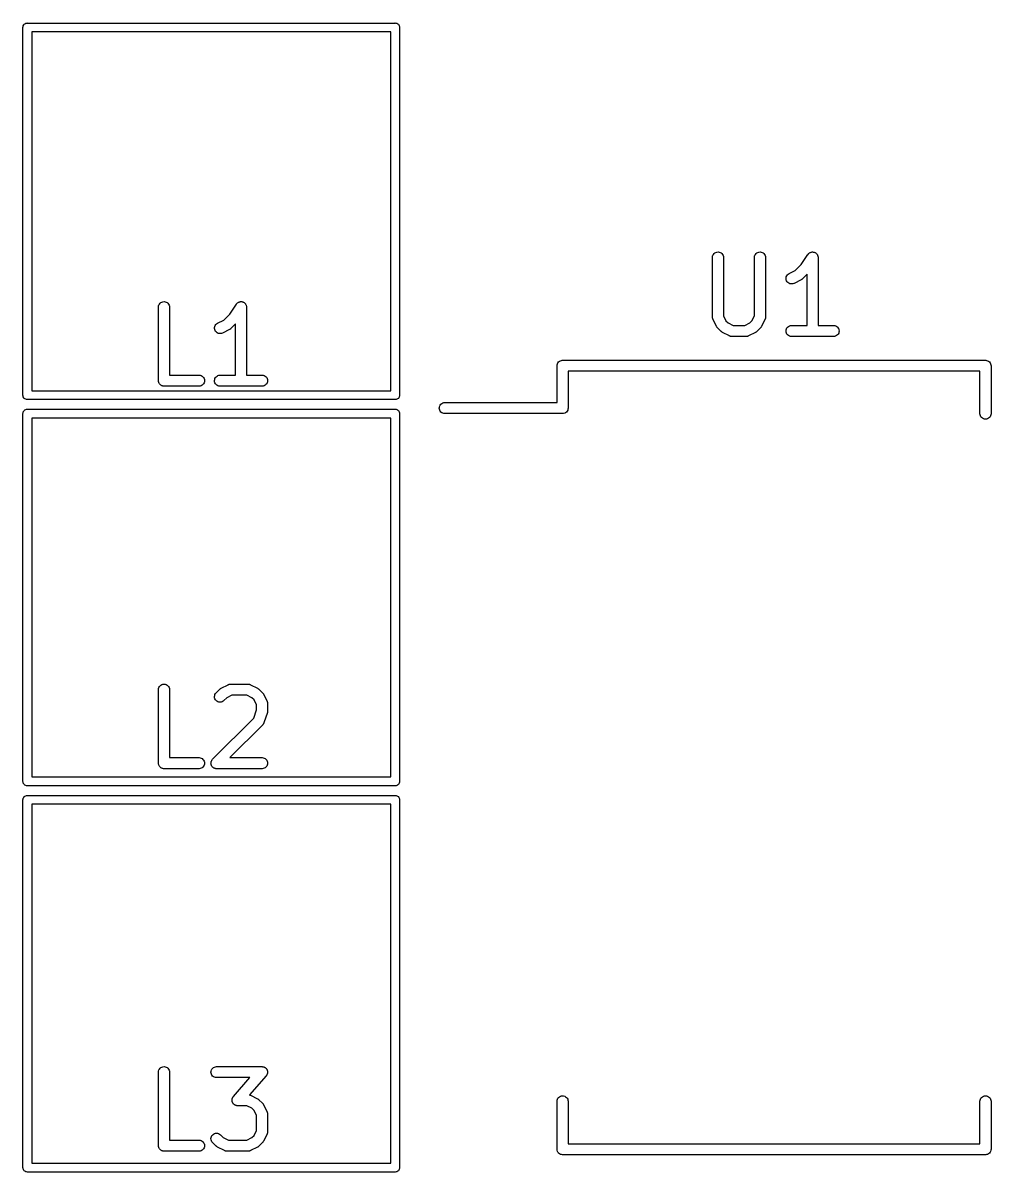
# Model space of a CAD drawing. Extents: x 99.9 to 143.6, y -108.5 to -92.2.
# Drawn here: x 121.44 to 134.6, y -107.81 to -92.19 of the extents above; entities that cross this region are included whole.
import ezdxf

# ---------------------------------------------------------------- set-up
doc = ezdxf.new("R2010")
doc.units = 0
doc.header["$MEASUREMENT"] = 0
doc.layers.add('BLACK', color=7, linetype='CONTINUOUS')

msp = doc.modelspace()

# ---------------------------------------------------------------- linework, layer by layer
at = {"layer": 'BLACK', "linetype": 'CONTINUOUS'}
for p, q in [((121.44, -92.25), (121.441, -92.2382)), ((121.44, -92.253), (121.44, -92.25)), ((121.44, -97.2471), (121.44, -92.253)), ((121.441, -92.2382), (121.444, -92.2269)), ((121.444, -92.2269), (121.45, -92.2165)), ((121.45, -92.2165), (121.457, -92.2074)), ((121.457, -92.2074), (121.467, -92.1999)), ((121.467, -92.1999), (121.477, -92.1943)), ((121.477, -92.1943), (121.488, -92.1909)), ((121.488, -92.1909), (121.497, -92.19)), ((121.497, -92.19), (121.5, -92.1897)), ((121.497, -92.19), (121.497, -92.19)), ((121.5, -92.1897), (121.503, -92.19)), ((121.503, -92.19), (126.497, -92.19)), ((121.56, -92.31), (121.56, -97.19)), ((126.44, -92.31), (121.56, -92.31)), ((126.44, -97.19), (126.44, -92.31)), ((126.497, -92.19), (126.5, -92.1897)), ((126.5, -92.1897), (126.503, -92.19)), ((126.503, -92.19), (126.503, -92.19)), ((126.503, -92.19), (126.512, -92.1909)), ((126.512, -92.1909), (126.523, -92.1943)), ((126.523, -92.1943), (126.533, -92.1999)), ((126.533, -92.1999), (126.543, -92.2074)), ((126.543, -92.2074), (126.55, -92.2165)), ((126.55, -92.2165), (126.556, -92.2269)), ((126.556, -92.2269), (126.559, -92.2382)), ((126.559, -92.2382), (126.56, -92.25)), ((126.56, -92.25), (126.56, -92.2529)), ((126.56, -92.2529), (126.56, -97.2471)), ((130.813, -95.3763), (130.815, -95.3618)), ((130.813, -95.3774), (130.813, -95.3763)), ((130.813, -96.1869), (130.813, -95.3774)), ((130.815, -95.3618), (130.819, -95.3478)), ((130.819, -95.3478), (130.826, -95.335)), ((130.826, -95.335), (130.836, -95.3238)), ((130.836, -95.3238), (130.847, -95.3146)), ((130.847, -95.3146), (130.86, -95.3078)), ((130.86, -95.3078), (130.874, -95.3037)), ((130.874, -95.3037), (130.889, -95.3024)), ((130.889, -95.3024), (130.903, -95.3039)), ((130.903, -95.3039), (130.917, -95.3082)), ((130.917, -95.3082), (130.93, -95.3152)), ((130.93, -95.3152), (130.941, -95.3245)), ((130.941, -95.3245), (130.951, -95.3359)), ((130.951, -95.3359), (130.957, -95.3488)), ((130.957, -95.3488), (130.962, -95.3628)), ((130.962, -95.3628), (130.963, -95.3774)), ((130.963, -95.3774), (130.963, -96.1692)), ((131.385, -95.3763), (131.386, -95.3618)), ((131.385, -95.3774), (131.385, -95.3763)), ((131.385, -96.1692), (131.385, -95.3774)), ((131.386, -95.3618), (131.391, -95.3478)), ((131.391, -95.3478), (131.398, -95.335)), ((131.398, -95.335), (131.407, -95.3238)), ((131.407, -95.3238), (131.418, -95.3146)), ((131.418, -95.3146), (131.431, -95.3078)), ((131.431, -95.3078), (131.445, -95.3037)), ((131.445, -95.3037), (131.46, -95.3024)), ((131.46, -95.3024), (131.475, -95.3039)), ((131.475, -95.3039), (131.489, -95.3082)), ((131.489, -95.3082), (131.501, -95.3152)), ((131.501, -95.3152), (131.513, -95.3245)), ((131.513, -95.3245), (131.522, -95.3359)), ((131.522, -95.3359), (131.529, -95.3488)), ((131.529, -95.3488), (131.533, -95.3628)), ((131.533, -95.3628), (131.535, -95.3774)), ((131.535, -95.3774), (131.535, -96.1869)), ((132.02, -95.4725), (132.111, -95.3358)), ((132.111, -95.3358), (132.112, -95.335)), ((132.112, -95.3349), (132.117, -95.3293)), ((132.112, -95.335), (132.112, -95.3349)), ((132.112, -95.335), (132.112, -95.335)), ((132.112, -95.335), (132.112, -95.335)), ((132.117, -95.3293), (132.121, -95.3238)), ((132.121, -95.3237), (132.127, -95.319)), ((132.121, -95.3238), (132.121, -95.3237)), ((132.121, -95.3238), (132.121, -95.3238)), ((132.127, -95.319), (132.133, -95.3146)), ((132.133, -95.3146), (132.14, -95.311)), ((132.133, -95.3146), (132.133, -95.3146)), ((132.133, -95.3146), (132.133, -95.3146)), ((132.14, -95.311), (132.146, -95.3078)), ((132.146, -95.3078), (132.153, -95.3057)), ((132.146, -95.3078), (132.146, -95.3078)), ((132.146, -95.3078), (132.146, -95.3078)), ((132.153, -95.3057), (132.16, -95.3037)), ((132.16, -95.3037), (132.167, -95.303)), ((132.16, -95.3037), (132.16, -95.3037)), ((132.16, -95.3037), (132.16, -95.3037)), ((132.167, -95.303), (132.174, -95.3024)), ((132.174, -95.3024), (132.174, -95.3024)), ((132.174, -95.3024), (132.182, -95.3032)), ((132.174, -95.3024), (132.174, -95.3024)), ((132.182, -95.3032), (132.189, -95.3039)), ((132.189, -95.3039), (132.189, -95.3039)), ((132.189, -95.3039), (132.189, -95.3039)), ((132.189, -95.3039), (132.196, -95.3062)), ((132.196, -95.3062), (132.203, -95.3082)), ((132.203, -95.3082), (132.203, -95.3083)), ((132.203, -95.3083), (132.203, -95.3083)), ((132.203, -95.3083), (132.21, -95.3118)), ((132.21, -95.3118), (132.216, -95.3152)), ((132.216, -95.3152), (132.216, -95.3152)), ((132.216, -95.3152), (132.216, -95.3153)), ((132.216, -95.3153), (132.221, -95.3199)), ((132.221, -95.3199), (132.227, -95.3245)), ((132.227, -95.3245), (132.227, -95.3246)), ((132.227, -95.3246), (132.227, -95.3246)), ((132.227, -95.3246), (132.232, -95.3306)), ((132.232, -95.3306), (132.236, -95.3359)), ((132.236, -95.3359), (132.236, -95.3359)), ((132.236, -95.3359), (132.236, -95.336)), ((132.236, -95.336), (132.24, -95.3429)), ((132.24, -95.3429), (132.243, -95.3488)), ((132.243, -95.3488), (132.243, -95.3489)), ((132.243, -95.3489), (132.243, -95.3489)), ((132.243, -95.3489), (132.245, -95.3561)), ((132.245, -95.3561), (132.247, -95.3628)), ((132.247, -95.3628), (132.247, -95.3629)), ((132.247, -95.3629), (132.247, -95.3629)), ((132.247, -95.3629), (132.248, -95.3703)), ((132.248, -95.3703), (132.249, -95.3774)), ((132.249, -95.3774), (132.249, -96.3024)), ((131.842, -95.6038), (131.855, -95.596)), ((131.855, -95.596), (131.939, -95.5538)), ((131.939, -95.5538), (132.02, -95.4725)), ((131.813, -95.668), (131.814, -95.6534)), ((131.816, -95.6825), (131.813, -95.668)), ((131.814, -95.6534), (131.817, -95.6391)), ((131.821, -95.6962), (131.816, -95.6825)), ((131.817, -95.6391), (131.823, -95.6258)), ((131.828, -95.7086), (131.821, -95.6962)), ((131.823, -95.6258), (131.832, -95.6139)), ((131.838, -95.7193), (131.828, -95.7086)), ((131.832, -95.6139), (131.842, -95.6038)), ((131.85, -95.7279), (131.838, -95.7193)), ((131.864, -95.734), (131.85, -95.7279)), ((131.878, -95.7374), (131.864, -95.734)), ((131.892, -95.738), (131.878, -95.7374)), ((131.907, -95.7357), (131.892, -95.738)), ((131.921, -95.7306), (131.907, -95.7357)), ((131.922, -95.7302), (131.921, -95.7306)), ((132.017, -95.6826), (131.922, -95.7302)), ((132.02, -95.6803), (132.017, -95.6826)), ((132.024, -95.6784), (132.02, -95.6803)), ((132.027, -95.6764), (132.024, -95.6784)), ((132.029, -95.6748), (132.027, -95.6764)), ((132.032, -95.6719), (132.029, -95.6748)), ((132.036, -95.6692), (132.032, -95.6719)), ((132.099, -95.6061), (132.036, -95.6685)), ((132.036, -95.6685), (132.036, -95.6692)), ((132.099, -96.3024), (132.099, -95.6061)), ((123.282, -96.0513), (123.284, -96.0368)), ((123.282, -96.0524), (123.282, -96.0513)), ((123.282, -97.0524), (123.282, -96.0524)), ((123.284, -96.0368), (123.288, -96.0228)), ((123.288, -96.0228), (123.295, -96.01)), ((123.295, -96.01), (123.305, -95.9988)), ((123.305, -95.9988), (123.316, -95.9896)), ((123.316, -95.9896), (123.329, -95.9828)), ((123.329, -95.9828), (123.343, -95.9787)), ((123.343, -95.9787), (123.358, -95.9774)), ((123.358, -95.9774), (123.372, -95.9789)), ((123.372, -95.9789), (123.386, -95.9832)), ((123.386, -95.9832), (123.399, -95.9902)), ((123.399, -95.9902), (123.41, -95.9995)), ((123.41, -95.9995), (123.42, -96.0109)), ((123.42, -96.0109), (123.426, -96.0238)), ((123.426, -96.0238), (123.431, -96.0378)), ((123.431, -96.0378), (123.432, -96.0524)), ((123.432, -96.0524), (123.432, -96.9774)), ((124.251, -96.1475), (124.342, -96.0108)), ((124.342, -96.0108), (124.343, -96.01)), ((124.343, -96.0099), (124.348, -96.0043)), ((124.343, -96.01), (124.343, -96.0099)), ((124.343, -96.01), (124.343, -96.01)), ((124.343, -96.01), (124.343, -96.01)), ((124.348, -96.0043), (124.352, -95.9988)), ((124.352, -95.9987), (124.358, -95.994)), ((124.352, -95.9988), (124.352, -95.9987)), ((124.352, -95.9988), (124.352, -95.9988)), ((124.358, -95.994), (124.364, -95.9896)), ((124.364, -95.9896), (124.371, -95.986)), ((124.364, -95.9896), (124.364, -95.9896)), ((124.364, -95.9896), (124.364, -95.9896)), ((124.371, -95.986), (124.377, -95.9828)), ((124.377, -95.9828), (124.384, -95.9807)), ((124.377, -95.9828), (124.377, -95.9828)), ((124.377, -95.9828), (124.377, -95.9828)), ((124.384, -95.9807), (124.391, -95.9787)), ((124.391, -95.9787), (124.398, -95.978)), ((124.391, -95.9787), (124.391, -95.9787)), ((124.391, -95.9787), (124.391, -95.9787)), ((124.398, -95.978), (124.405, -95.9774)), ((124.405, -95.9774), (124.405, -95.9774)), ((124.405, -95.9774), (124.413, -95.9782)), ((124.405, -95.9774), (124.405, -95.9774)), ((124.413, -95.9782), (124.42, -95.9789)), ((124.42, -95.9789), (124.42, -95.9789)), ((124.42, -95.9789), (124.42, -95.9789)), ((124.42, -95.9789), (124.427, -95.9812)), ((124.427, -95.9812), (124.434, -95.9832)), ((124.434, -95.9832), (124.434, -95.9833)), ((124.434, -95.9833), (124.434, -95.9833)), ((124.434, -95.9833), (124.44, -95.9868)), ((124.44, -95.9868), (124.447, -95.9902)), ((124.447, -95.9902), (124.447, -95.9902)), ((124.447, -95.9902), (124.447, -95.9903)), ((124.447, -95.9903), (124.452, -95.9949)), ((124.452, -95.9949), (124.458, -95.9995)), ((124.458, -95.9995), (124.458, -95.9996)), ((124.458, -95.9996), (124.458, -95.9996)), ((124.458, -95.9996), (124.463, -96.0056)), ((124.463, -96.0056), (124.467, -96.0109)), ((124.467, -96.0109), (124.467, -96.0109)), ((124.467, -96.0109), (124.467, -96.011)), ((124.467, -96.011), (124.471, -96.0179)), ((124.471, -96.0179), (124.474, -96.0238)), ((124.474, -96.0238), (124.474, -96.0239)), ((124.474, -96.0239), (124.474, -96.0239)), ((124.474, -96.0239), (124.476, -96.0311)), ((124.476, -96.0311), (124.478, -96.0378)), ((124.478, -96.0378), (124.478, -96.0379)), ((124.478, -96.0379), (124.478, -96.0379)), ((124.478, -96.0379), (124.479, -96.0453)), ((124.479, -96.0453), (124.48, -96.0524)), ((124.48, -96.0524), (124.48, -96.9774)), ((124.17, -96.2288), (124.251, -96.1475)), ((130.813, -96.1891), (130.813, -96.1869)), ((130.813, -96.1913), (130.813, -96.1891)), ((130.814, -96.1964), (130.813, -96.1913)), ((130.815, -96.2015), (130.814, -96.1964)), ((130.815, -96.2036), (130.815, -96.2015)), ((130.816, -96.2058), (130.815, -96.2036)), ((130.817, -96.2106), (130.816, -96.2058)), ((130.819, -96.2155), (130.817, -96.2106)), ((130.82, -96.2174), (130.819, -96.2155)), ((130.821, -96.2195), (130.82, -96.2174)), ((130.821, -96.2204), (130.821, -96.2195)), ((130.869, -96.3157), (130.821, -96.2204)), ((130.963, -96.1692), (130.997, -96.2377)), ((131.35, -96.2377), (131.385, -96.1692)), ((131.527, -96.2204), (131.479, -96.3157)), ((131.528, -96.2164), (131.527, -96.2184)), ((131.527, -96.2184), (131.527, -96.2204)), ((131.53, -96.2116), (131.528, -96.2164)), ((131.532, -96.2068), (131.53, -96.2116)), ((131.533, -96.2025), (131.532, -96.2046)), ((131.532, -96.2046), (131.532, -96.2068)), ((131.534, -96.1924), (131.533, -96.1974)), ((131.533, -96.1974), (131.533, -96.2025)), ((131.535, -96.188), (131.534, -96.1901)), ((131.534, -96.1901), (131.534, -96.1924)), ((131.535, -96.1869), (131.535, -96.188)), ((124.044, -96.343), (124.045, -96.3284)), ((124.047, -96.3575), (124.044, -96.343)), ((124.045, -96.3284), (124.048, -96.3141)), ((124.052, -96.3712), (124.047, -96.3575)), ((124.048, -96.3141), (124.054, -96.3008)), ((124.059, -96.3836), (124.052, -96.3712)), ((124.054, -96.3008), (124.062, -96.2889)), ((124.062, -96.2889), (124.073, -96.2788)), ((124.073, -96.2788), (124.086, -96.271)), ((124.086, -96.271), (124.17, -96.2288)), ((124.248, -96.3576), (124.153, -96.4052)), ((124.251, -96.3553), (124.248, -96.3576)), ((124.255, -96.3534), (124.251, -96.3553)), ((124.258, -96.3514), (124.255, -96.3534)), ((124.26, -96.3498), (124.258, -96.3514)), ((124.263, -96.3469), (124.26, -96.3498)), ((124.267, -96.3442), (124.263, -96.3469)), ((124.33, -96.2811), (124.267, -96.3435)), ((124.267, -96.3435), (124.267, -96.3442)), ((124.33, -96.9774), (124.33, -96.2811)), ((130.871, -96.3193), (130.869, -96.3157)), ((130.873, -96.323), (130.871, -96.3193)), ((130.875, -96.3254), (130.873, -96.323)), ((130.876, -96.3281), (130.875, -96.3254)), ((130.879, -96.3311), (130.876, -96.3281)), ((130.882, -96.3344), (130.879, -96.3311)), ((130.883, -96.3352), (130.882, -96.3344)), ((130.93, -96.3828), (130.883, -96.3352)), ((130.997, -96.2377), (131.028, -96.2681)), ((131.028, -96.2681), (131.096, -96.3024)), ((131.096, -96.3024), (131.251, -96.3024)), ((131.251, -96.3024), (131.32, -96.2681)), ((131.32, -96.2681), (131.35, -96.2377)), ((131.465, -96.3352), (131.417, -96.3828)), ((131.468, -96.3319), (131.465, -96.3352)), ((131.471, -96.3289), (131.468, -96.3319)), ((131.472, -96.3263), (131.471, -96.3289)), ((131.474, -96.3239), (131.472, -96.3263)), ((131.476, -96.3202), (131.474, -96.3239)), ((131.479, -96.3166), (131.476, -96.3202)), ((131.479, -96.3157), (131.479, -96.3166)), ((131.813, -96.3769), (131.815, -96.3623)), ((131.814, -96.3914), (131.813, -96.3769)), ((131.815, -96.3623), (131.819, -96.3483)), ((131.819, -96.3483), (131.826, -96.3354)), ((131.826, -96.3354), (131.835, -96.3242)), ((131.835, -96.3242), (131.847, -96.3149)), ((131.847, -96.3149), (131.86, -96.308)), ((131.86, -96.308), (131.874, -96.3038)), ((131.874, -96.3038), (131.888, -96.3024)), ((131.888, -96.3024), (132.099, -96.3024)), ((132.249, -96.3024), (132.46, -96.3024)), ((132.46, -96.3024), (132.461, -96.3024)), ((132.461, -96.3024), (132.475, -96.304)), ((132.475, -96.304), (132.489, -96.3084)), ((132.489, -96.3084), (132.502, -96.3155)), ((132.502, -96.3155), (132.513, -96.3249)), ((132.513, -96.3249), (132.522, -96.3363)), ((132.522, -96.3363), (132.529, -96.3493)), ((132.529, -96.3493), (132.533, -96.3633)), ((132.533, -96.3633), (132.535, -96.3779)), ((124.069, -96.3943), (124.059, -96.3836)), ((124.081, -96.4029), (124.069, -96.3943)), ((124.095, -96.409), (124.081, -96.4029)), ((124.109, -96.4124), (124.095, -96.409)), ((124.123, -96.413), (124.109, -96.4124)), ((124.138, -96.4107), (124.123, -96.413)), ((124.152, -96.4056), (124.138, -96.4107)), ((124.153, -96.4052), (124.152, -96.4056)), ((130.934, -96.3855), (130.93, -96.3828)), ((130.937, -96.3884), (130.934, -96.3855)), ((130.939, -96.3901), (130.937, -96.3884)), ((130.942, -96.3921), (130.939, -96.3901)), ((130.945, -96.3941), (130.942, -96.3921)), ((130.949, -96.3964), (130.945, -96.3941)), ((130.95, -96.3968), (130.949, -96.3964)), ((131.045, -96.4445), (130.95, -96.3968)), ((131.047, -96.4453), (131.045, -96.4445)), ((131.049, -96.4463), (131.047, -96.4453)), ((131.054, -96.4479), (131.049, -96.4463)), ((131.059, -96.4497), (131.054, -96.4479)), ((131.061, -96.4501), (131.059, -96.4497)), ((131.063, -96.4507), (131.061, -96.4501)), ((131.068, -96.4513), (131.063, -96.4507)), ((131.073, -96.4522), (131.068, -96.4513)), ((131.075, -96.4521), (131.073, -96.4522)), ((131.078, -96.4524), (131.075, -96.4521)), ((131.079, -96.4524), (131.078, -96.4524)), ((131.269, -96.4524), (131.079, -96.4524)), ((131.271, -96.4522), (131.269, -96.4524)), ((131.273, -96.4523), (131.271, -96.4522)), ((131.279, -96.4515), (131.273, -96.4523)), ((131.284, -96.451), (131.279, -96.4515)), ((131.286, -96.4503), (131.284, -96.451)), ((131.288, -96.45), (131.286, -96.4503)), ((131.293, -96.4482), (131.288, -96.45)), ((131.298, -96.4467), (131.293, -96.4482)), ((131.3, -96.4457), (131.298, -96.4467)), ((131.302, -96.4449), (131.3, -96.4457)), ((131.303, -96.4445), (131.302, -96.4449)), ((131.398, -96.3968), (131.303, -96.4445)), ((131.401, -96.3946), (131.398, -96.3968)), ((131.405, -96.3927), (131.401, -96.3946)), ((131.408, -96.3907), (131.405, -96.3927)), ((131.41, -96.3891), (131.408, -96.3907)), ((131.413, -96.3862), (131.41, -96.3891)), ((131.417, -96.3835), (131.413, -96.3862)), ((131.417, -96.3828), (131.417, -96.3835)), ((131.819, -96.4055), (131.814, -96.3914)), ((131.825, -96.4184), (131.819, -96.4055)), ((131.835, -96.4299), (131.825, -96.4184)), ((131.846, -96.4393), (131.835, -96.4299)), ((131.859, -96.4463), (131.846, -96.4393)), ((131.873, -96.4507), (131.859, -96.4463)), ((131.887, -96.4524), (131.873, -96.4507)), ((131.888, -96.4524), (131.887, -96.4524)), ((132.46, -96.4524), (131.888, -96.4524)), ((132.474, -96.451), (132.46, -96.4524)), ((132.488, -96.4467), (132.474, -96.451)), ((132.501, -96.4398), (132.488, -96.4467)), ((132.512, -96.4306), (132.501, -96.4398)), ((132.522, -96.4193), (132.512, -96.4306)), ((132.529, -96.4064), (132.522, -96.4193)), ((132.533, -96.3925), (132.529, -96.4064)), ((132.535, -96.3779), (132.533, -96.3925)), ((128.7, -96.85), (128.701, -96.8353)), ((128.701, -96.8353), (128.705, -96.8212)), ((128.705, -96.8212), (128.712, -96.8081)), ((128.712, -96.8081), (128.722, -96.7967)), ((128.722, -96.7967), (128.733, -96.7873)), ((128.733, -96.7873), (128.746, -96.7804)), ((128.746, -96.7804), (128.76, -96.7761)), ((128.76, -96.7761), (128.771, -96.775)), ((128.771, -96.775), (128.775, -96.7746)), ((128.775, -96.7746), (128.779, -96.775)), ((128.779, -96.775), (134.521, -96.775)), ((134.521, -96.775), (134.525, -96.7746)), ((134.525, -96.7746), (134.529, -96.775)), ((134.529, -96.775), (134.54, -96.7761)), ((134.54, -96.7761), (134.554, -96.7804)), ((134.554, -96.7804), (134.567, -96.7873)), ((134.567, -96.7873), (134.578, -96.7967)), ((134.578, -96.7967), (134.588, -96.8081)), ((134.588, -96.8081), (134.595, -96.8212)), ((134.595, -96.8212), (134.599, -96.8353)), ((134.599, -96.8353), (134.6, -96.85)), ((123.432, -96.9774), (123.833, -96.9774)), ((123.833, -96.9774), (123.834, -96.9774)), ((123.834, -96.9774), (123.849, -96.979)), ((123.849, -96.979), (123.863, -96.9834)), ((123.863, -96.9834), (123.876, -96.9905)), ((123.876, -96.9905), (123.887, -96.9999)), ((123.887, -96.9999), (123.896, -97.0113)), ((124.057, -97.0104), (124.066, -96.9992)), ((124.066, -96.9992), (124.078, -96.9899)), ((124.078, -96.9899), (124.09, -96.983)), ((124.09, -96.983), (124.104, -96.9788)), ((124.104, -96.9788), (124.119, -96.9774)), ((124.119, -96.9774), (124.33, -96.9774)), ((124.48, -96.9774), (124.69, -96.9774)), ((124.69, -96.9774), (124.692, -96.9774)), ((124.692, -96.9774), (124.706, -96.979)), ((124.706, -96.979), (124.72, -96.9834)), ((124.72, -96.9834), (124.733, -96.9905)), ((124.733, -96.9905), (124.744, -96.9999)), ((124.744, -96.9999), (124.753, -97.0113)), ((128.7, -96.8537), (128.7, -96.85)), ((128.7, -97.35), (128.7, -96.8537)), ((134.45, -96.925), (128.85, -96.925)), ((128.85, -96.925), (128.85, -97.4213)), ((134.45, -97.5037), (134.45, -96.925)), ((134.6, -96.85), (134.6, -96.8537)), ((134.6, -96.8537), (134.6, -97.5037)), ((123.283, -97.0594), (123.282, -97.0524)), ((123.283, -97.0664), (123.283, -97.0594)), ((123.284, -97.0667), (123.283, -97.0664)), ((123.284, -97.0669), (123.284, -97.0667)), ((123.286, -97.0737), (123.284, -97.0669)), ((123.288, -97.0805), (123.286, -97.0737)), ((123.288, -97.0807), (123.288, -97.0805)), ((123.288, -97.081), (123.288, -97.0807)), ((123.291, -97.0872), (123.288, -97.081)), ((123.294, -97.0934), (123.291, -97.0872)), ((123.295, -97.0937), (123.294, -97.0934)), ((123.295, -97.0939), (123.295, -97.0937)), ((123.299, -97.0994), (123.295, -97.0939)), ((123.304, -97.1049), (123.299, -97.0994)), ((123.304, -97.105), (123.304, -97.1049)), ((123.304, -97.1052), (123.304, -97.105)), ((123.309, -97.1097), (123.304, -97.1052)), ((123.315, -97.1143), (123.309, -97.1097)), ((123.315, -97.1144), (123.315, -97.1143)), ((123.315, -97.1146), (123.315, -97.1144)), ((123.321, -97.1179), (123.315, -97.1146)), ((123.328, -97.1213), (123.321, -97.1179)), ((123.328, -97.1214), (123.328, -97.1213)), ((123.328, -97.1215), (123.328, -97.1214)), ((123.335, -97.1236), (123.328, -97.1215)), ((123.342, -97.1257), (123.335, -97.1236)), ((123.342, -97.1258), (123.342, -97.1257)), ((123.349, -97.1266), (123.342, -97.1258)), ((123.342, -97.1258), (123.342, -97.1258)), ((123.356, -97.1274), (123.349, -97.1266)), ((123.357, -97.1274), (123.356, -97.1274)), ((123.833, -97.1274), (123.357, -97.1274)), ((123.357, -97.1274), (123.357, -97.1274)), ((123.357, -97.1274), (123.357, -97.1274)), ((123.357, -97.1274), (123.357, -97.1274)), ((123.848, -97.126), (123.833, -97.1274)), ((123.862, -97.1217), (123.848, -97.126)), ((123.875, -97.1148), (123.862, -97.1217)), ((123.886, -97.1056), (123.875, -97.1148)), ((123.896, -97.0943), (123.886, -97.1056)), ((123.896, -97.0113), (123.903, -97.0243)), ((123.902, -97.0814), (123.896, -97.0943)), ((123.907, -97.0675), (123.902, -97.0814)), ((123.903, -97.0243), (123.907, -97.0383)), ((123.907, -97.0383), (123.908, -97.0529)), ((123.908, -97.0529), (123.907, -97.0675)), ((124.044, -97.0519), (124.046, -97.0373)), ((124.045, -97.0664), (124.044, -97.0519)), ((124.05, -97.0805), (124.045, -97.0664)), ((124.046, -97.0373), (124.05, -97.0233)), ((124.05, -97.0233), (124.057, -97.0104)), ((124.056, -97.0934), (124.05, -97.0805)), ((124.065, -97.1049), (124.056, -97.0934)), ((124.077, -97.1143), (124.065, -97.1049)), ((124.09, -97.1213), (124.077, -97.1143)), ((124.103, -97.1257), (124.09, -97.1213)), ((124.118, -97.1274), (124.103, -97.1257)), ((124.119, -97.1274), (124.118, -97.1274)), ((124.69, -97.1274), (124.119, -97.1274)), ((124.705, -97.126), (124.69, -97.1274)), ((124.719, -97.1217), (124.705, -97.126)), ((124.732, -97.1148), (124.719, -97.1217)), ((124.743, -97.1056), (124.732, -97.1148)), ((124.753, -97.0943), (124.743, -97.1056)), ((124.753, -97.0113), (124.76, -97.0243)), ((124.76, -97.0814), (124.753, -97.0943)), ((124.76, -97.0243), (124.764, -97.0383)), ((124.764, -97.0675), (124.76, -97.0814)), ((124.764, -97.0383), (124.765, -97.0529)), ((124.765, -97.0529), (124.764, -97.0675)), ((121.44, -97.25), (121.44, -97.2471)), ((121.441, -97.2618), (121.44, -97.25)), ((121.444, -97.2731), (121.441, -97.2618)), ((121.45, -97.2835), (121.444, -97.2731)), ((121.457, -97.2926), (121.45, -97.2835)), ((121.467, -97.3001), (121.457, -97.2926)), ((121.477, -97.3057), (121.467, -97.3001)), ((121.488, -97.3091), (121.477, -97.3057)), ((121.5, -97.3103), (121.488, -97.3091)), ((121.503, -97.31), (121.5, -97.3103)), ((126.497, -97.31), (121.503, -97.31)), ((121.56, -97.19), (126.44, -97.19)), ((126.5, -97.3103), (126.497, -97.31)), ((126.512, -97.3091), (126.5, -97.3103)), ((126.523, -97.3057), (126.512, -97.3091)), ((126.533, -97.3001), (126.523, -97.3057)), ((126.543, -97.2926), (126.533, -97.3001)), ((126.55, -97.2835), (126.543, -97.2926)), ((126.556, -97.2731), (126.55, -97.2835)), ((126.559, -97.2618), (126.556, -97.2731)), ((126.56, -97.2529), (126.559, -97.2618)), ((126.56, -97.2471), (126.56, -97.25)), ((126.56, -97.25), (126.56, -97.2529)), ((126.56, -97.2529), (126.56, -97.2529)), ((121.444, -97.4769), (121.45, -97.4665)), ((121.45, -97.4665), (121.457, -97.4574)), ((121.457, -97.4574), (121.467, -97.4499)), ((121.467, -97.4499), (121.477, -97.4443)), ((121.477, -97.4443), (121.488, -97.4409)), ((121.488, -97.4409), (121.497, -97.44)), ((121.497, -97.44), (121.5, -97.4397)), ((121.497, -97.44), (121.497, -97.44)), ((121.5, -97.4397), (121.503, -97.44)), ((121.503, -97.44), (126.497, -97.44)), ((126.497, -97.44), (126.5, -97.4397)), ((126.5, -97.4397), (126.503, -97.44)), ((126.503, -97.44), (126.503, -97.44)), ((126.503, -97.44), (126.512, -97.4409)), ((126.512, -97.4409), (126.523, -97.4443)), ((126.523, -97.4443), (126.533, -97.4499)), ((126.533, -97.4499), (126.543, -97.4574)), ((126.543, -97.4574), (126.55, -97.4665)), ((126.55, -97.4665), (126.556, -97.4769)), ((127.1, -97.425), (127.101, -97.4103)), ((127.101, -97.4397), (127.1, -97.425)), ((127.101, -97.4103), (127.105, -97.3962)), ((127.105, -97.4538), (127.101, -97.4397)), ((127.105, -97.3962), (127.112, -97.3831)), ((127.112, -97.4669), (127.105, -97.4538)), ((127.112, -97.3831), (127.122, -97.3717)), ((127.122, -97.4783), (127.112, -97.4669)), ((127.122, -97.3717), (127.133, -97.3623)), ((127.133, -97.3623), (127.146, -97.3554)), ((127.146, -97.3554), (127.16, -97.3511)), ((127.16, -97.3511), (127.171, -97.35)), ((127.171, -97.35), (128.7, -97.35)), ((128.838, -97.4669), (128.828, -97.4783)), ((128.845, -97.4538), (128.838, -97.4669)), ((128.849, -97.4397), (128.845, -97.4538)), ((128.85, -97.425), (128.849, -97.4397)), ((128.85, -97.4213), (128.85, -97.425)), ((121.44, -97.5), (121.441, -97.4882)), ((121.44, -97.503), (121.44, -97.5)), ((121.44, -102.497), (121.44, -97.503)), ((121.441, -97.4882), (121.444, -97.4769)), ((121.56, -97.56), (121.56, -102.44)), ((126.44, -97.56), (121.56, -97.56)), ((126.44, -102.44), (126.44, -97.56)), ((126.556, -97.4769), (126.559, -97.4882)), ((126.559, -97.4882), (126.56, -97.5)), ((126.56, -97.5), (126.56, -97.5029)), ((126.56, -97.5029), (126.56, -102.497)), ((127.133, -97.4877), (127.122, -97.4783)), ((127.146, -97.4946), (127.133, -97.4877)), ((127.16, -97.4989), (127.146, -97.4946)), ((127.171, -97.5), (127.16, -97.4989)), ((128.771, -97.5), (127.171, -97.5)), ((128.775, -97.5004), (128.771, -97.5)), ((128.779, -97.5), (128.775, -97.5004)), ((128.79, -97.4989), (128.779, -97.5)), ((128.804, -97.4946), (128.79, -97.4989)), ((128.817, -97.4877), (128.804, -97.4946)), ((128.828, -97.4783), (128.817, -97.4877)), ((134.451, -97.5147), (134.45, -97.5037)), ((134.455, -97.5288), (134.451, -97.5147)), ((134.462, -97.5419), (134.455, -97.5288)), ((134.472, -97.5533), (134.462, -97.5419)), ((134.483, -97.5627), (134.472, -97.5533)), ((134.496, -97.5696), (134.483, -97.5627)), ((134.51, -97.5739), (134.496, -97.5696)), ((134.525, -97.5754), (134.51, -97.5739)), ((134.54, -97.5739), (134.525, -97.5754)), ((134.554, -97.5696), (134.54, -97.5739)), ((134.567, -97.5627), (134.554, -97.5696)), ((134.578, -97.5533), (134.567, -97.5627)), ((134.588, -97.5419), (134.578, -97.5533)), ((134.595, -97.5288), (134.588, -97.5419)), ((134.599, -97.5147), (134.595, -97.5288)), ((134.6, -97.5037), (134.599, -97.5147)), ((123.288, -101.223), (123.295, -101.21)), ((123.295, -101.21), (123.305, -101.199)), ((123.305, -101.199), (123.316, -101.19)), ((123.316, -101.19), (123.329, -101.183)), ((123.329, -101.183), (123.343, -101.179)), ((123.343, -101.179), (123.358, -101.177)), ((123.358, -101.177), (123.372, -101.179)), ((123.372, -101.179), (123.386, -101.183)), ((123.386, -101.183), (123.399, -101.19)), ((123.399, -101.19), (123.41, -101.2)), ((123.41, -101.2), (123.42, -101.211)), ((123.42, -101.211), (123.426, -101.224)), ((124.133, -101.233), (124.228, -101.185)), ((124.228, -101.185), (124.229, -101.185)), ((124.229, -101.185), (124.231, -101.184)), ((124.231, -101.184), (124.233, -101.183)), ((124.233, -101.183), (124.238, -101.182)), ((124.238, -101.182), (124.243, -101.18)), ((124.243, -101.18), (124.245, -101.179)), ((124.245, -101.179), (124.247, -101.179)), ((124.247, -101.179), (124.252, -101.178)), ((124.252, -101.178), (124.258, -101.178)), ((124.258, -101.178), (124.26, -101.178)), ((124.26, -101.178), (124.262, -101.177)), ((124.262, -101.177), (124.5, -101.177)), ((124.5, -101.177), (124.501, -101.177)), ((124.501, -101.177), (124.503, -101.178)), ((124.503, -101.178), (124.505, -101.178)), ((124.505, -101.178), (124.511, -101.178)), ((124.511, -101.178), (124.516, -101.179)), ((124.516, -101.179), (124.518, -101.18)), ((124.518, -101.18), (124.52, -101.18)), ((124.52, -101.18), (124.525, -101.182)), ((124.525, -101.182), (124.53, -101.183)), ((124.53, -101.183), (124.531, -101.185)), ((124.531, -101.185), (124.534, -101.185)), ((124.534, -101.185), (124.629, -101.233)), ((123.282, -101.251), (123.284, -101.237)), ((123.282, -101.252), (123.282, -101.251)), ((123.282, -102.252), (123.282, -101.252)), ((123.284, -101.237), (123.288, -101.223)), ((123.426, -101.224), (123.431, -101.238)), ((123.431, -101.238), (123.432, -101.252)), ((123.432, -101.252), (123.432, -102.177)), ((124.044, -101.347), (124.046, -101.333)), ((124.045, -101.362), (124.044, -101.347)), ((124.05, -101.376), (124.045, -101.362)), ((124.046, -101.333), (124.05, -101.319)), ((124.05, -101.319), (124.057, -101.306)), ((124.057, -101.306), (124.066, -101.295)), ((124.066, -101.295), (124.114, -101.247)), ((124.114, -101.246), (124.118, -101.244)), ((124.114, -101.247), (124.114, -101.246)), ((124.118, -101.244), (124.121, -101.241)), ((124.121, -101.241), (124.123, -101.239)), ((124.123, -101.239), (124.126, -101.237)), ((124.126, -101.237), (124.13, -101.235)), ((124.13, -101.235), (124.133, -101.233)), ((124.211, -101.362), (124.172, -101.401)), ((124.28, -101.327), (124.211, -101.362)), ((124.482, -101.327), (124.28, -101.327)), ((124.551, -101.362), (124.482, -101.327)), ((124.581, -101.392), (124.551, -101.362)), ((124.629, -101.233), (124.63, -101.233)), ((124.63, -101.233), (124.633, -101.236)), ((124.633, -101.236), (124.637, -101.238)), ((124.637, -101.238), (124.639, -101.24)), ((124.639, -101.24), (124.642, -101.241)), ((124.642, -101.241), (124.645, -101.244)), ((124.645, -101.244), (124.648, -101.247)), ((124.648, -101.247), (124.696, -101.295)), ((124.696, -101.295), (124.697, -101.295)), ((124.697, -101.295), (124.699, -101.299)), ((124.699, -101.299), (124.702, -101.302)), ((124.702, -101.302), (124.704, -101.304)), ((124.704, -101.304), (124.706, -101.307)), ((124.706, -101.307), (124.708, -101.311)), ((124.708, -101.311), (124.71, -101.314)), ((124.71, -101.314), (124.758, -101.409)), ((124.056, -101.389), (124.05, -101.376)), ((124.066, -101.4), (124.056, -101.389)), ((124.077, -101.41), (124.066, -101.4)), ((124.09, -101.417), (124.077, -101.41)), ((124.104, -101.421), (124.09, -101.417)), ((124.118, -101.423), (124.104, -101.421)), ((124.133, -101.421), (124.118, -101.423)), ((124.147, -101.417), (124.133, -101.421)), ((124.16, -101.411), (124.147, -101.417)), ((124.171, -101.401), (124.16, -101.411)), ((124.172, -101.401), (124.171, -101.401)), ((124.577, -101.64), (124.615, -101.526)), ((124.615, -101.461), (124.581, -101.392)), ((124.615, -101.526), (124.615, -101.461)), ((124.758, -101.409), (124.758, -101.41)), ((124.758, -101.41), (124.759, -101.412)), ((124.759, -101.412), (124.76, -101.414)), ((124.76, -101.414), (124.761, -101.419)), ((124.761, -101.419), (124.763, -101.424)), ((124.763, -101.424), (124.763, -101.426)), ((124.763, -101.426), (124.764, -101.428)), ((124.764, -101.428), (124.765, -101.433)), ((124.765, -101.433), (124.765, -101.438)), ((124.765, -101.438), (124.765, -101.441)), ((124.765, -101.441), (124.765, -101.443)), ((124.765, -101.443), (124.765, -101.538)), ((124.018, -102.199), (124.577, -101.64)), ((124.762, -101.562), (124.714, -101.705)), ((124.763, -101.558), (124.762, -101.562)), ((124.764, -101.554), (124.763, -101.558)), ((124.765, -101.548), (124.764, -101.551)), ((124.764, -101.551), (124.764, -101.554)), ((124.765, -101.538), (124.765, -101.539)), ((124.765, -101.539), (124.765, -101.543)), ((124.765, -101.543), (124.765, -101.548)), ((124.696, -101.734), (124.252, -102.177)), ((124.697, -101.732), (124.696, -101.734)), ((124.699, -101.731), (124.697, -101.732)), ((124.702, -101.727), (124.699, -101.731)), ((124.705, -101.723), (124.702, -101.727)), ((124.706, -101.721), (124.705, -101.723)), ((124.708, -101.719), (124.706, -101.721)), ((124.71, -101.714), (124.708, -101.719)), ((124.712, -101.71), (124.71, -101.714)), ((124.713, -101.708), (124.712, -101.71)), ((124.714, -101.706), (124.713, -101.708)), ((124.714, -101.705), (124.714, -101.706)), ((123.283, -102.259), (123.282, -102.252)), ((123.283, -102.266), (123.283, -102.259)), ((123.284, -102.267), (123.283, -102.266)), ((123.286, -102.274), (123.284, -102.267)), ((123.284, -102.267), (123.284, -102.267)), ((123.288, -102.28), (123.286, -102.274)), ((123.288, -102.281), (123.288, -102.28)), ((123.291, -102.287), (123.288, -102.281)), ((123.288, -102.281), (123.288, -102.281)), ((123.294, -102.293), (123.291, -102.287)), ((123.295, -102.294), (123.294, -102.293)), ((123.299, -102.299), (123.295, -102.294)), ((123.295, -102.294), (123.295, -102.294)), ((123.304, -102.305), (123.299, -102.299)), ((123.309, -102.31), (123.304, -102.305)), ((123.304, -102.305), (123.304, -102.305)), ((123.304, -102.305), (123.304, -102.305)), ((123.315, -102.314), (123.309, -102.31)), ((123.432, -102.177), (123.833, -102.177)), ((123.833, -102.177), (123.834, -102.177)), ((123.834, -102.177), (123.849, -102.179)), ((123.849, -102.179), (123.863, -102.183)), ((123.863, -102.183), (123.876, -102.19)), ((123.886, -102.306), (123.875, -102.315)), ((123.876, -102.19), (123.887, -102.2)), ((123.896, -102.294), (123.886, -102.306)), ((123.887, -102.2), (123.896, -102.211)), ((123.896, -102.211), (123.903, -102.224)), ((123.902, -102.281), (123.896, -102.294)), ((123.907, -102.267), (123.902, -102.281)), ((123.903, -102.224), (123.907, -102.238)), ((123.907, -102.238), (123.908, -102.253)), ((123.908, -102.253), (123.907, -102.267)), ((123.996, -102.252), (123.997, -102.245)), ((123.997, -102.259), (123.996, -102.252)), ((123.996, -102.252), (123.996, -102.252)), ((123.996, -102.252), (123.996, -102.252)), ((123.997, -102.245), (123.998, -102.238)), ((123.998, -102.266), (123.997, -102.259)), ((123.998, -102.237), (124, -102.23)), ((123.998, -102.238), (123.998, -102.237)), ((123.998, -102.237), (123.998, -102.237)), ((123.998, -102.267), (123.998, -102.266)), ((124, -102.274), (123.998, -102.267)), ((123.998, -102.267), (123.998, -102.267)), ((124, -102.23), (124.002, -102.224)), ((124.002, -102.28), (124, -102.274)), ((124.002, -102.223), (124.006, -102.217)), ((124.002, -102.224), (124.002, -102.223)), ((124.002, -102.223), (124.002, -102.223)), ((124.002, -102.281), (124.002, -102.28)), ((124.005, -102.287), (124.002, -102.281)), ((124.002, -102.281), (124.002, -102.281)), ((124.009, -102.293), (124.005, -102.287)), ((124.006, -102.217), (124.009, -102.211)), ((124.009, -102.21), (124.014, -102.205)), ((124.009, -102.211), (124.009, -102.21)), ((124.009, -102.211), (124.009, -102.211)), ((124.009, -102.294), (124.009, -102.293)), ((124.013, -102.299), (124.009, -102.294)), ((124.009, -102.294), (124.009, -102.294)), ((124.018, -102.305), (124.013, -102.299)), ((124.014, -102.205), (124.018, -102.199)), ((124.024, -102.31), (124.018, -102.305)), ((124.018, -102.305), (124.018, -102.305)), ((124.018, -102.305), (124.018, -102.305)), ((124.029, -102.314), (124.024, -102.31)), ((124.252, -102.177), (124.69, -102.177)), ((124.69, -102.177), (124.692, -102.177)), ((124.692, -102.177), (124.706, -102.179)), ((124.706, -102.179), (124.72, -102.183)), ((124.72, -102.183), (124.733, -102.19)), ((124.743, -102.306), (124.732, -102.315)), ((124.733, -102.19), (124.744, -102.2)), ((124.753, -102.294), (124.743, -102.306)), ((124.744, -102.2), (124.753, -102.211)), ((124.753, -102.211), (124.76, -102.224)), ((124.76, -102.281), (124.753, -102.294)), ((124.76, -102.224), (124.764, -102.238)), ((124.764, -102.267), (124.76, -102.281)), ((124.764, -102.238), (124.765, -102.253)), ((124.765, -102.253), (124.764, -102.267)), ((121.56, -102.44), (126.44, -102.44)), ((123.315, -102.315), (123.315, -102.314)), ((123.315, -102.314), (123.315, -102.314)), ((123.321, -102.318), (123.315, -102.315)), ((123.328, -102.321), (123.321, -102.318)), ((123.328, -102.322), (123.328, -102.321)), ((123.328, -102.321), (123.328, -102.321)), ((123.335, -102.324), (123.328, -102.322)), ((123.342, -102.326), (123.335, -102.324)), ((123.349, -102.327), (123.342, -102.326)), ((123.342, -102.326), (123.342, -102.326)), ((123.342, -102.326), (123.342, -102.326)), ((123.356, -102.327), (123.349, -102.327)), ((123.357, -102.327), (123.356, -102.327)), ((123.833, -102.327), (123.357, -102.327)), ((123.357, -102.327), (123.357, -102.327)), ((123.357, -102.327), (123.357, -102.327)), ((123.357, -102.327), (123.357, -102.327)), ((123.848, -102.326), (123.833, -102.327)), ((123.862, -102.322), (123.848, -102.326)), ((123.875, -102.315), (123.862, -102.322)), ((124.036, -102.318), (124.029, -102.314)), ((124.029, -102.314), (124.029, -102.314)), ((124.029, -102.314), (124.029, -102.314)), ((124.042, -102.321), (124.036, -102.318)), ((124.049, -102.324), (124.042, -102.321)), ((124.042, -102.321), (124.042, -102.321)), ((124.042, -102.321), (124.042, -102.321)), ((124.056, -102.326), (124.049, -102.324)), ((124.063, -102.327), (124.056, -102.326)), ((124.056, -102.326), (124.056, -102.326)), ((124.056, -102.326), (124.056, -102.326)), ((124.07, -102.327), (124.063, -102.327)), ((124.071, -102.327), (124.07, -102.327)), ((124.69, -102.327), (124.071, -102.327)), ((124.071, -102.327), (124.071, -102.327)), ((124.071, -102.327), (124.071, -102.327)), ((124.071, -102.327), (124.071, -102.327)), ((124.705, -102.326), (124.69, -102.327)), ((124.719, -102.322), (124.705, -102.326)), ((124.732, -102.315), (124.719, -102.322)), ((121.44, -102.5), (121.44, -102.497)), ((121.441, -102.512), (121.44, -102.5)), ((121.444, -102.523), (121.441, -102.512)), ((121.447, -102.529), (121.444, -102.523)), ((121.45, -102.533), (121.447, -102.529)), ((121.457, -102.543), (121.45, -102.533)), ((121.467, -102.55), (121.457, -102.543)), ((121.477, -102.556), (121.467, -102.55)), ((121.488, -102.559), (121.477, -102.556)), ((121.5, -102.56), (121.488, -102.559)), ((121.503, -102.56), (121.5, -102.56)), ((126.497, -102.56), (121.503, -102.56)), ((126.5, -102.56), (126.497, -102.56)), ((126.512, -102.559), (126.5, -102.56)), ((126.523, -102.556), (126.512, -102.559)), ((126.533, -102.55), (126.523, -102.556)), ((126.543, -102.543), (126.533, -102.55)), ((126.55, -102.533), (126.543, -102.543)), ((126.556, -102.523), (126.55, -102.533)), ((126.559, -102.512), (126.556, -102.523)), ((126.56, -102.503), (126.559, -102.512)), ((126.56, -102.497), (126.56, -102.5)), ((126.56, -102.5), (126.56, -102.503)), ((126.56, -102.503), (126.56, -102.503)), ((121.44, -102.75), (121.441, -102.738)), ((121.44, -102.753), (121.44, -102.75)), ((121.44, -107.747), (121.44, -102.753)), ((121.441, -102.738), (121.444, -102.727)), ((121.444, -102.727), (121.45, -102.717)), ((121.45, -102.717), (121.457, -102.707)), ((121.457, -102.707), (121.467, -102.7)), ((121.467, -102.7), (121.477, -102.694)), ((121.477, -102.694), (121.488, -102.691)), ((121.488, -102.691), (121.497, -102.69)), ((121.497, -102.69), (121.497, -102.69)), ((121.497, -102.69), (121.5, -102.69)), ((121.5, -102.69), (121.503, -102.69)), ((121.503, -102.69), (126.497, -102.69)), ((126.497, -102.69), (126.5, -102.69)), ((126.5, -102.69), (126.503, -102.69)), ((126.503, -102.69), (126.503, -102.69)), ((126.503, -102.69), (126.512, -102.691)), ((126.512, -102.691), (126.523, -102.694)), ((126.523, -102.694), (126.533, -102.7)), ((126.533, -102.7), (126.543, -102.707)), ((126.543, -102.707), (126.55, -102.717)), ((126.55, -102.717), (126.556, -102.727)), ((126.556, -102.727), (126.559, -102.738)), ((126.559, -102.738), (126.56, -102.75)), ((126.56, -102.75), (126.56, -102.753)), ((126.56, -102.753), (126.56, -107.747)), ((121.56, -102.81), (121.56, -107.69)), ((126.44, -102.81), (121.56, -102.81)), ((126.44, -107.69), (126.44, -102.81)), ((123.282, -106.451), (123.284, -106.437)), ((123.282, -106.452), (123.282, -106.451)), ((123.282, -107.452), (123.282, -106.452)), ((123.284, -106.437), (123.288, -106.423)), ((123.288, -106.423), (123.295, -106.41)), ((123.295, -106.41), (123.305, -106.399)), ((123.305, -106.399), (123.316, -106.39)), ((123.316, -106.39), (123.329, -106.383)), ((123.329, -106.383), (123.343, -106.379)), ((123.343, -106.379), (123.358, -106.377)), ((123.358, -106.377), (123.372, -106.379)), ((123.372, -106.379), (123.386, -106.383)), ((123.386, -106.383), (123.399, -106.39)), ((123.399, -106.39), (123.41, -106.4)), ((123.41, -106.4), (123.42, -106.411)), ((123.42, -106.411), (123.426, -106.424)), ((123.426, -106.424), (123.431, -106.438)), ((123.431, -106.438), (123.432, -106.452)), ((123.432, -106.452), (123.432, -107.377)), ((123.996, -106.452), (123.998, -106.437)), ((123.998, -106.466), (123.996, -106.452)), ((123.998, -106.437), (124.002, -106.423)), ((124.002, -106.48), (123.998, -106.466)), ((124.002, -106.423), (124.009, -106.41)), ((124.009, -106.493), (124.002, -106.48)), ((124.009, -106.41), (124.019, -106.399)), ((124.018, -106.505), (124.009, -106.493)), ((124.029, -106.514), (124.018, -106.505)), ((124.019, -106.399), (124.03, -106.39)), ((124.042, -106.521), (124.029, -106.514)), ((124.03, -106.39), (124.043, -106.383)), ((124.056, -106.526), (124.042, -106.521)), ((124.043, -106.383), (124.057, -106.379)), ((124.07, -106.527), (124.056, -106.526)), ((124.057, -106.379), (124.071, -106.377)), ((124.071, -106.527), (124.07, -106.527)), ((124.071, -106.377), (124.69, -106.377)), ((124.525, -106.527), (124.071, -106.527)), ((124.301, -106.784), (124.525, -106.527)), ((124.747, -106.502), (124.52, -106.761)), ((124.69, -106.377), (124.692, -106.377)), ((124.692, -106.377), (124.696, -106.378)), ((124.696, -106.378), (124.701, -106.378)), ((124.701, -106.378), (124.703, -106.379)), ((124.703, -106.379), (124.706, -106.379)), ((124.706, -106.379), (124.711, -106.38)), ((124.711, -106.38), (124.715, -106.382)), ((124.715, -106.382), (124.718, -106.383)), ((124.718, -106.383), (124.72, -106.383)), ((124.72, -106.383), (124.724, -106.386)), ((124.724, -106.386), (124.728, -106.388)), ((124.728, -106.388), (124.731, -106.389)), ((124.731, -106.389), (124.733, -106.39)), ((124.733, -106.39), (124.736, -106.394)), ((124.736, -106.394), (124.74, -106.396)), ((124.74, -106.396), (124.742, -106.398)), ((124.742, -106.398), (124.744, -106.4)), ((124.744, -106.4), (124.747, -106.404)), ((124.747, -106.404), (124.75, -106.407)), ((124.75, -106.498), (124.747, -106.502)), ((124.75, -106.407), (124.752, -106.409)), ((124.753, -106.494), (124.75, -106.498)), ((124.752, -106.409), (124.753, -106.411)), ((124.753, -106.411), (124.755, -106.415)), ((124.754, -106.492), (124.753, -106.494)), ((124.755, -106.49), (124.754, -106.492)), ((124.755, -106.415), (124.758, -106.419)), ((124.757, -106.486), (124.755, -106.49)), ((124.76, -106.481), (124.757, -106.486)), ((124.758, -106.419), (124.759, -106.422)), ((124.759, -106.422), (124.76, -106.424)), ((124.76, -106.424), (124.761, -106.429)), ((124.761, -106.477), (124.76, -106.479)), ((124.76, -106.479), (124.76, -106.481)), ((124.761, -106.429), (124.763, -106.433)), ((124.763, -106.472), (124.761, -106.477)), ((124.763, -106.433), (124.763, -106.436)), ((124.763, -106.436), (124.764, -106.438)), ((124.764, -106.467), (124.763, -106.472)), ((124.764, -106.438), (124.765, -106.443)), ((124.765, -106.462), (124.764, -106.465)), ((124.764, -106.465), (124.764, -106.467)), ((124.765, -106.443), (124.765, -106.448)), ((124.765, -106.448), (124.765, -106.45)), ((124.765, -106.45), (124.765, -106.453)), ((124.765, -106.453), (124.765, -106.458)), ((124.765, -106.458), (124.765, -106.462)), ((124.282, -106.833), (124.283, -106.828)), ((124.282, -106.835), (124.282, -106.833)), ((124.282, -106.838), (124.282, -106.835)), ((124.283, -106.843), (124.282, -106.838)), ((124.283, -106.821), (124.284, -106.818)), ((124.283, -106.823), (124.283, -106.821)), ((124.283, -106.828), (124.283, -106.823)), ((124.284, -106.818), (124.285, -106.814)), ((124.285, -106.814), (124.286, -106.809)), ((124.286, -106.809), (124.287, -106.807)), ((124.287, -106.807), (124.288, -106.804)), ((124.288, -106.804), (124.29, -106.8)), ((124.29, -106.8), (124.292, -106.796)), ((124.292, -106.796), (124.294, -106.794)), ((124.294, -106.794), (124.295, -106.791)), ((124.295, -106.791), (124.298, -106.788)), ((124.298, -106.788), (124.301, -106.784)), ((124.52, -106.761), (124.525, -106.763)), ((124.525, -106.763), (124.53, -106.764)), ((124.53, -106.764), (124.531, -106.765)), ((124.531, -106.765), (124.534, -106.766)), ((124.534, -106.766), (124.629, -106.814)), ((124.629, -106.814), (124.63, -106.814)), ((124.63, -106.814), (124.633, -106.817)), ((124.633, -106.817), (124.637, -106.819)), ((124.637, -106.819), (124.639, -106.821)), ((124.639, -106.821), (124.642, -106.822)), ((124.642, -106.822), (124.645, -106.825)), ((124.645, -106.825), (124.648, -106.828)), ((124.648, -106.828), (124.696, -106.876)), ((128.7, -106.846), (128.701, -106.835)), ((128.701, -106.835), (128.705, -106.821)), ((128.705, -106.821), (128.712, -106.808)), ((128.712, -106.808), (128.722, -106.797)), ((128.722, -106.797), (128.733, -106.787)), ((128.733, -106.787), (128.746, -106.78)), ((128.746, -106.78), (128.76, -106.776)), ((128.76, -106.776), (128.775, -106.775)), ((128.775, -106.775), (128.79, -106.776)), ((128.79, -106.776), (128.804, -106.78)), ((128.804, -106.78), (128.817, -106.787)), ((128.817, -106.787), (128.828, -106.797)), ((128.828, -106.797), (128.838, -106.808)), ((128.838, -106.808), (128.845, -106.821)), ((128.845, -106.821), (128.849, -106.835)), ((128.849, -106.835), (128.85, -106.846)), ((134.45, -106.846), (134.451, -106.835)), ((134.451, -106.835), (134.455, -106.821)), ((134.455, -106.821), (134.462, -106.808)), ((134.462, -106.808), (134.472, -106.797)), ((134.472, -106.797), (134.483, -106.787)), ((134.483, -106.787), (134.496, -106.78)), ((134.496, -106.78), (134.51, -106.776)), ((134.51, -106.776), (134.525, -106.775)), ((134.525, -106.775), (134.54, -106.776)), ((134.54, -106.776), (134.554, -106.78)), ((134.554, -106.78), (134.567, -106.787)), ((134.567, -106.787), (134.578, -106.797)), ((134.578, -106.797), (134.588, -106.808)), ((134.588, -106.808), (134.595, -106.821)), ((134.595, -106.821), (134.599, -106.835)), ((134.599, -106.835), (134.6, -106.846)), ((124.283, -106.847), (124.283, -106.843)), ((124.284, -106.85), (124.283, -106.847)), ((124.285, -106.853), (124.284, -106.85)), ((124.286, -106.857), (124.285, -106.853)), ((124.288, -106.861), (124.286, -106.857)), ((124.289, -106.864), (124.288, -106.861)), ((124.29, -106.866), (124.289, -106.864)), ((124.292, -106.87), (124.29, -106.866)), ((124.294, -106.874), (124.292, -106.87)), ((124.296, -106.876), (124.294, -106.874)), ((124.297, -106.879), (124.296, -106.876)), ((124.301, -106.882), (124.297, -106.879)), ((124.304, -106.886), (124.301, -106.882)), ((124.306, -106.887), (124.304, -106.886)), ((124.307, -106.889), (124.306, -106.887)), ((124.311, -106.892), (124.307, -106.889)), ((124.315, -106.895), (124.311, -106.892)), ((124.317, -106.896), (124.315, -106.895)), ((124.319, -106.898), (124.317, -106.896)), ((124.323, -106.9), (124.319, -106.898)), ((124.328, -106.902), (124.323, -106.9)), ((124.33, -106.903), (124.328, -106.902)), ((124.332, -106.904), (124.33, -106.903)), ((124.337, -106.905), (124.332, -106.904)), ((124.342, -106.907), (124.337, -106.905)), ((124.344, -106.907), (124.342, -106.907)), ((124.347, -106.908), (124.344, -106.907)), ((124.351, -106.908), (124.347, -106.908)), ((124.356, -106.908), (124.351, -106.908)), ((124.357, -106.908), (124.356, -106.908)), ((124.482, -106.908), (124.357, -106.908)), ((124.551, -106.943), (124.482, -106.908)), ((124.581, -106.973), (124.551, -106.943)), ((124.615, -107.042), (124.581, -106.973)), ((124.696, -106.876), (124.697, -106.876)), ((124.697, -106.876), (124.699, -106.88)), ((124.699, -106.88), (124.702, -106.883)), ((124.702, -106.883), (124.704, -106.885)), ((124.704, -106.885), (124.706, -106.888)), ((124.706, -106.888), (124.708, -106.891)), ((124.708, -106.891), (124.71, -106.895)), ((124.71, -106.895), (124.758, -106.99)), ((124.758, -106.99), (124.758, -106.991)), ((124.758, -106.991), (124.759, -106.993)), ((124.759, -106.993), (124.76, -106.995)), ((124.76, -106.995), (124.761, -107)), ((128.7, -107.496), (128.7, -106.846)), ((128.85, -106.846), (128.85, -107.425)), ((134.45, -107.425), (134.45, -106.846)), ((134.6, -106.846), (134.6, -107.496)), ((124.615, -107.244), (124.615, -107.042)), ((124.761, -107), (124.763, -107.005)), ((124.763, -107.005), (124.763, -107.007)), ((124.763, -107.007), (124.764, -107.009)), ((124.764, -107.009), (124.765, -107.014)), ((124.765, -107.014), (124.765, -107.019)), ((124.765, -107.019), (124.765, -107.022)), ((124.765, -107.022), (124.765, -107.024)), ((124.765, -107.024), (124.765, -107.262)), ((124.009, -107.315), (124.019, -107.304)), ((124.019, -107.304), (124.03, -107.295)), ((124.03, -107.295), (124.043, -107.288)), ((124.043, -107.288), (124.057, -107.284)), ((124.057, -107.284), (124.072, -107.282)), ((124.072, -107.282), (124.086, -107.284)), ((124.086, -107.284), (124.1, -107.288)), ((124.1, -107.288), (124.113, -107.295)), ((124.113, -107.295), (124.124, -107.304)), ((124.124, -107.304), (124.163, -107.343)), ((124.581, -107.313), (124.615, -107.244)), ((124.758, -107.295), (124.71, -107.391)), ((124.759, -107.291), (124.758, -107.293)), ((124.758, -107.293), (124.758, -107.295)), ((124.761, -107.287), (124.759, -107.291)), ((124.763, -107.282), (124.761, -107.287)), ((124.764, -107.277), (124.763, -107.28)), ((124.763, -107.28), (124.763, -107.282)), ((124.765, -107.267), (124.764, -107.272)), ((124.764, -107.272), (124.764, -107.277)), ((124.765, -107.262), (124.765, -107.263)), ((124.765, -107.263), (124.765, -107.265)), ((124.765, -107.265), (124.765, -107.267)), ((123.283, -107.459), (123.282, -107.452)), ((123.283, -107.466), (123.283, -107.459)), ((123.284, -107.467), (123.283, -107.466)), ((123.286, -107.474), (123.284, -107.467)), ((123.284, -107.467), (123.284, -107.467)), ((123.432, -107.377), (123.833, -107.377)), ((123.833, -107.377), (123.834, -107.377)), ((123.834, -107.377), (123.849, -107.379)), ((123.849, -107.379), (123.863, -107.383)), ((123.863, -107.383), (123.876, -107.39)), ((123.876, -107.39), (123.887, -107.4)), ((123.887, -107.4), (123.896, -107.411)), ((123.896, -107.411), (123.903, -107.424)), ((123.907, -107.467), (123.902, -107.481)), ((123.903, -107.424), (123.907, -107.438)), ((123.907, -107.438), (123.908, -107.453)), ((123.908, -107.453), (123.907, -107.467)), ((123.996, -107.356), (123.998, -107.342)), ((123.998, -107.371), (123.996, -107.356)), ((123.998, -107.342), (124.002, -107.328)), ((124.002, -107.385), (123.998, -107.371)), ((124.002, -107.328), (124.009, -107.315)), ((124.009, -107.398), (124.002, -107.385)), ((124.018, -107.409), (124.009, -107.398)), ((124.018, -107.41), (124.018, -107.409)), ((124.066, -107.458), (124.018, -107.41)), ((124.069, -107.46), (124.066, -107.458)), ((124.072, -107.463), (124.069, -107.46)), ((124.075, -107.465), (124.072, -107.463)), ((124.077, -107.467), (124.075, -107.465)), ((124.081, -107.469), (124.077, -107.467)), ((124.163, -107.343), (124.232, -107.377)), ((124.232, -107.377), (124.482, -107.377)), ((124.482, -107.377), (124.551, -107.343)), ((124.551, -107.343), (124.581, -107.313)), ((124.639, -107.466), (124.636, -107.468)), ((124.641, -107.464), (124.639, -107.466)), ((124.644, -107.461), (124.641, -107.464)), ((124.648, -107.459), (124.644, -107.461)), ((124.696, -107.41), (124.648, -107.458)), ((124.648, -107.458), (124.648, -107.459)), ((124.699, -107.407), (124.696, -107.41)), ((124.701, -107.404), (124.699, -107.407)), ((124.703, -107.401), (124.701, -107.404)), ((124.705, -107.399), (124.703, -107.401)), ((124.707, -107.395), (124.705, -107.399)), ((124.709, -107.392), (124.707, -107.395)), ((124.71, -107.391), (124.709, -107.392)), ((128.85, -107.425), (134.45, -107.425)), ((123.288, -107.48), (123.286, -107.474)), ((123.288, -107.481), (123.288, -107.48)), ((123.291, -107.487), (123.288, -107.481)), ((123.288, -107.481), (123.288, -107.481)), ((123.294, -107.493), (123.291, -107.487)), ((123.295, -107.494), (123.294, -107.493)), ((123.299, -107.499), (123.295, -107.494)), ((123.295, -107.494), (123.295, -107.494)), ((123.304, -107.505), (123.299, -107.499)), ((123.309, -107.51), (123.304, -107.505)), ((123.304, -107.505), (123.304, -107.505)), ((123.304, -107.505), (123.304, -107.505)), ((123.315, -107.514), (123.309, -107.51)), ((123.315, -107.515), (123.315, -107.514)), ((123.315, -107.514), (123.315, -107.514)), ((123.321, -107.518), (123.315, -107.515)), ((123.328, -107.521), (123.321, -107.518)), ((123.328, -107.522), (123.328, -107.521)), ((123.328, -107.521), (123.328, -107.521)), ((123.335, -107.524), (123.328, -107.522)), ((123.342, -107.526), (123.335, -107.524)), ((123.349, -107.527), (123.342, -107.526)), ((123.342, -107.526), (123.342, -107.526)), ((123.342, -107.526), (123.342, -107.526)), ((123.356, -107.527), (123.349, -107.527)), ((123.357, -107.527), (123.356, -107.527)), ((123.833, -107.527), (123.357, -107.527)), ((123.357, -107.527), (123.357, -107.527)), ((123.357, -107.527), (123.357, -107.527)), ((123.357, -107.527), (123.357, -107.527)), ((123.848, -107.526), (123.833, -107.527)), ((123.862, -107.522), (123.848, -107.526)), ((123.875, -107.515), (123.862, -107.522)), ((123.886, -107.506), (123.875, -107.515)), ((123.896, -107.494), (123.886, -107.506)), ((123.902, -107.481), (123.896, -107.494)), ((124.085, -107.471), (124.081, -107.469)), ((124.086, -107.472), (124.085, -107.471)), ((124.181, -107.519), (124.086, -107.472)), ((124.183, -107.52), (124.181, -107.519)), ((124.185, -107.521), (124.183, -107.52)), ((124.19, -107.523), (124.185, -107.521)), ((124.194, -107.525), (124.19, -107.523)), ((124.197, -107.525), (124.194, -107.525)), ((124.199, -107.526), (124.197, -107.525)), ((124.204, -107.526), (124.199, -107.526)), ((124.209, -107.527), (124.204, -107.526)), ((124.211, -107.527), (124.209, -107.527)), ((124.213, -107.527), (124.211, -107.527)), ((124.214, -107.527), (124.213, -107.527)), ((124.5, -107.527), (124.214, -107.527)), ((124.502, -107.527), (124.5, -107.527)), ((124.504, -107.527), (124.502, -107.527)), ((124.509, -107.526), (124.504, -107.527)), ((124.515, -107.526), (124.509, -107.526)), ((124.517, -107.525), (124.515, -107.526)), ((124.519, -107.525), (124.517, -107.525)), ((124.524, -107.523), (124.519, -107.525)), ((124.529, -107.522), (124.524, -107.523)), ((124.531, -107.521), (124.529, -107.522)), ((124.533, -107.52), (124.531, -107.521)), ((124.534, -107.519), (124.533, -107.52)), ((124.629, -107.472), (124.534, -107.519)), ((124.632, -107.47), (124.629, -107.472)), ((124.636, -107.468), (124.632, -107.47)), ((128.7, -107.5), (128.7, -107.496)), ((128.701, -107.515), (128.7, -107.5)), ((128.705, -107.529), (128.701, -107.515)), ((128.712, -107.542), (128.705, -107.529)), ((128.718, -107.548), (128.712, -107.542)), ((128.722, -107.553), (128.718, -107.548)), ((128.733, -107.563), (128.722, -107.553)), ((128.746, -107.57), (128.733, -107.563)), ((128.76, -107.574), (128.746, -107.57)), ((128.775, -107.575), (128.76, -107.574)), ((128.779, -107.575), (128.775, -107.575)), ((134.521, -107.575), (128.779, -107.575)), ((134.525, -107.575), (134.521, -107.575)), ((134.529, -107.575), (134.525, -107.575)), ((134.54, -107.574), (134.529, -107.575)), ((134.554, -107.57), (134.54, -107.574)), ((134.567, -107.563), (134.554, -107.57)), ((134.578, -107.553), (134.567, -107.563)), ((134.588, -107.542), (134.578, -107.553)), ((134.595, -107.529), (134.588, -107.542)), ((134.599, -107.515), (134.595, -107.529)), ((134.6, -107.5), (134.599, -107.515)), ((134.6, -107.496), (134.6, -107.5)), ((121.44, -107.75), (121.44, -107.747)), ((121.441, -107.762), (121.44, -107.75)), ((121.444, -107.773), (121.441, -107.762)), ((121.446, -107.777), (121.444, -107.773)), ((121.45, -107.783), (121.446, -107.777)), ((121.56, -107.69), (126.44, -107.69)), ((126.556, -107.773), (126.55, -107.783)), ((126.559, -107.762), (126.556, -107.773)), ((126.56, -107.753), (126.559, -107.762)), ((126.56, -107.747), (126.56, -107.75)), ((126.56, -107.75), (126.56, -107.753)), ((126.56, -107.753), (126.56, -107.753)), ((121.457, -107.793), (121.45, -107.783)), ((121.467, -107.8), (121.457, -107.793)), ((121.477, -107.806), (121.467, -107.8)), ((121.488, -107.809), (121.477, -107.806)), ((121.5, -107.81), (121.488, -107.809)), ((121.503, -107.81), (121.5, -107.81)), ((126.497, -107.81), (121.503, -107.81)), ((126.5, -107.81), (126.497, -107.81)), ((126.512, -107.809), (126.5, -107.81)), ((126.523, -107.806), (126.512, -107.809)), ((126.533, -107.8), (126.523, -107.806)), ((126.543, -107.793), (126.533, -107.8)), ((126.55, -107.783), (126.543, -107.793))]:
    msp.add_line(p, q, dxfattribs=at)

doc.saveas('drawing.dxf')
